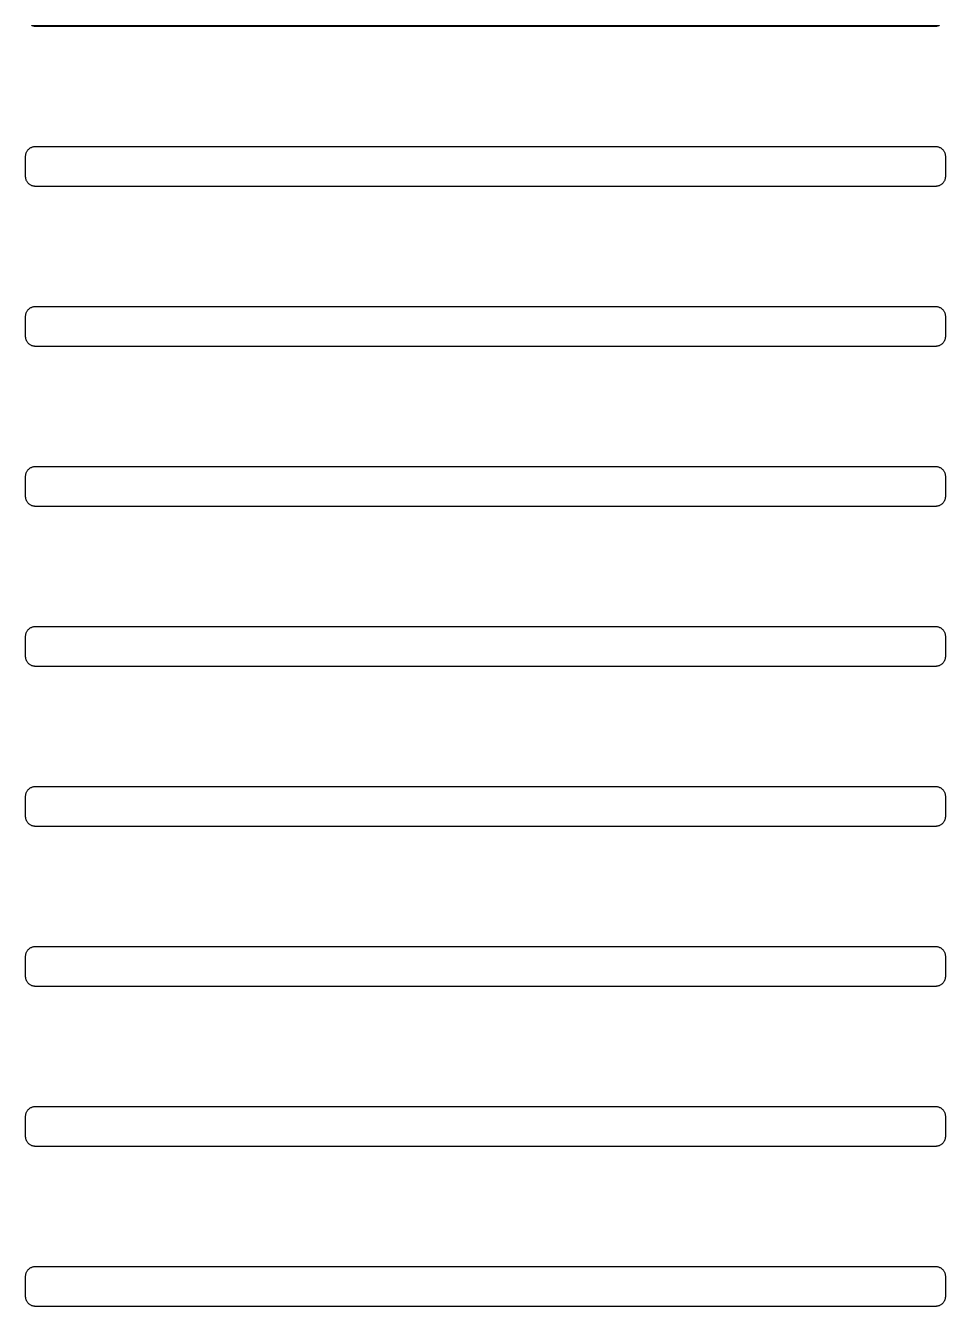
# Model space of a CAD drawing. Header units: metres. Extents: x -163 to 163, y -163 to 163.
# Drawn here: x -79.8 to -52.2, y -44.4 to -5.97 of the extents above; entities that cross this region are included whole.
import ezdxf

# ---------------------------------------------------------------- set-up
doc = ezdxf.new("R2010")
doc.units = ezdxf.units.M

msp = doc.modelspace()

# ---------------------------------------------------------------- linework, layer by layer
for p, q in [((-79.6094, -5.97787), (-79.6161, -5.97498)), ((-79.6161, -5.97498), (-52.3818, -5.97498)), ((-79.5917, -5.98427), (-79.6094, -5.97787)), ((-79.5736, -5.98952), (-79.5917, -5.98427)), ((-79.5552, -5.99364), (-79.5736, -5.98952)), ((-79.5365, -5.99658), (-79.5552, -5.99364)), ((-79.5178, -5.99835), (-79.5365, -5.99658)), ((-79.4989, -5.99895), (-79.5178, -5.99835)), ((-52.4989, -5.99895), (-79.4989, -5.99895)), ((-52.4801, -5.99835), (-52.4989, -5.99895)), ((-52.4613, -5.99658), (-52.4801, -5.99835)), ((-52.4427, -5.99364), (-52.4613, -5.99658)), ((-52.4243, -5.98952), (-52.4427, -5.99364)), ((-52.4062, -5.98427), (-52.4243, -5.98952)), ((-52.3885, -5.97787), (-52.4062, -5.98427)), ((-52.3818, -5.97498), (-52.3885, -5.97787)), ((-79.5736, -9.60837), (-79.5552, -9.60426)), ((-79.5552, -9.60426), (-79.5365, -9.60132)), ((-79.5365, -9.60132), (-79.5178, -9.59953)), ((-79.5178, -9.59953), (-79.4989, -9.59895)), ((-79.4989, -9.59895), (-52.4989, -9.59895)), ((-52.4989, -9.59895), (-52.4801, -9.59953)), ((-52.4801, -9.59953), (-52.4613, -9.60132)), ((-52.4613, -9.60132), (-52.4427, -9.60426)), ((-52.4427, -9.60426), (-52.4243, -9.60837)), ((-79.799, -9.89894), (-79.7984, -9.88011)), ((-79.799, -10.4989), (-79.799, -9.89894)), ((-79.7984, -9.88011), (-79.7966, -9.86134)), ((-79.7966, -9.86134), (-79.7936, -9.84273)), ((-79.7936, -9.84273), (-79.7895, -9.82434)), ((-79.7895, -9.82434), (-79.7843, -9.80624)), ((-79.7843, -9.80624), (-79.7779, -9.78851)), ((-79.7779, -9.78851), (-79.7704, -9.77121)), ((-79.7704, -9.77121), (-79.7618, -9.75443)), ((-79.7618, -9.75443), (-79.7522, -9.7382)), ((-79.7522, -9.7382), (-79.7417, -9.72261)), ((-79.7417, -9.72261), (-79.7301, -9.70772)), ((-79.7301, -9.70772), (-79.7176, -9.69359)), ((-79.7176, -9.69359), (-79.7043, -9.68025)), ((-79.7043, -9.68025), (-79.6902, -9.66779)), ((-79.6902, -9.66779), (-79.6753, -9.65623)), ((-79.6753, -9.65623), (-79.6597, -9.64565)), ((-79.6597, -9.64565), (-79.6435, -9.63605)), ((-79.6435, -9.63605), (-79.6267, -9.6275)), ((-79.6267, -9.6275), (-79.6094, -9.62001)), ((-79.6094, -9.62001), (-79.5917, -9.61363)), ((-79.5917, -9.61363), (-79.5736, -9.60837)), ((-52.4243, -9.60837), (-52.4062, -9.61363)), ((-52.4062, -9.61363), (-52.3885, -9.62001)), ((-52.3885, -9.62001), (-52.3712, -9.6275)), ((-52.3712, -9.6275), (-52.3544, -9.63605)), ((-52.3544, -9.63605), (-52.3382, -9.64565)), ((-52.3382, -9.64565), (-52.3226, -9.65623)), ((-52.3226, -9.65623), (-52.3077, -9.66779)), ((-52.3077, -9.66779), (-52.2936, -9.68025)), ((-52.2936, -9.68025), (-52.2803, -9.69359)), ((-52.2803, -9.69359), (-52.2678, -9.70772)), ((-52.2678, -9.70772), (-52.2562, -9.72261)), ((-52.2562, -9.72261), (-52.2457, -9.7382)), ((-52.2457, -9.7382), (-52.2361, -9.75443)), ((-52.2361, -9.75443), (-52.2275, -9.77121)), ((-52.2275, -9.77121), (-52.22, -9.78851)), ((-52.22, -9.78851), (-52.2136, -9.80624)), ((-52.2136, -9.80624), (-52.2084, -9.82434)), ((-52.2084, -9.82434), (-52.2043, -9.84273)), ((-52.2043, -9.84273), (-52.2013, -9.86134)), ((-52.2013, -9.86134), (-52.1995, -9.88011)), ((-52.1995, -9.88011), (-52.1989, -9.89894)), ((-52.1989, -9.89894), (-52.1989, -10.4989)), ((-79.7984, -10.5178), (-79.799, -10.4989)), ((-79.7966, -10.5365), (-79.7984, -10.5178)), ((-79.7936, -10.5552), (-79.7966, -10.5365)), ((-79.7895, -10.5735), (-79.7936, -10.5552)), ((-79.7843, -10.5916), (-79.7895, -10.5735)), ((-79.7779, -10.6094), (-79.7843, -10.5916)), ((-79.7704, -10.6267), (-79.7779, -10.6094)), ((-79.7618, -10.6435), (-79.7704, -10.6267)), ((-79.7522, -10.6597), (-79.7618, -10.6435)), ((-79.7417, -10.6753), (-79.7522, -10.6597)), ((-79.7301, -10.6902), (-79.7417, -10.6753)), ((-79.7176, -10.7043), (-79.7301, -10.6902)), ((-79.7043, -10.7176), (-79.7176, -10.7043)), ((-79.6902, -10.7301), (-79.7043, -10.7176)), ((-79.6753, -10.7417), (-79.6902, -10.7301)), ((-79.6597, -10.7522), (-79.6753, -10.7417)), ((-79.6435, -10.7618), (-79.6597, -10.7522)), ((-52.3382, -10.7522), (-52.3544, -10.7618)), ((-52.3226, -10.7417), (-52.3382, -10.7522)), ((-52.3077, -10.7301), (-52.3226, -10.7417)), ((-52.2936, -10.7176), (-52.3077, -10.7301)), ((-52.2803, -10.7043), (-52.2936, -10.7176)), ((-52.2678, -10.6902), (-52.2803, -10.7043)), ((-52.2562, -10.6753), (-52.2678, -10.6902)), ((-52.2457, -10.6597), (-52.2562, -10.6753)), ((-52.2361, -10.6435), (-52.2457, -10.6597)), ((-52.2275, -10.6267), (-52.2361, -10.6435)), ((-52.22, -10.6094), (-52.2275, -10.6267)), ((-52.2136, -10.5916), (-52.22, -10.6094)), ((-52.2084, -10.5735), (-52.2136, -10.5916)), ((-52.2043, -10.5552), (-52.2084, -10.5735)), ((-52.2013, -10.5365), (-52.2043, -10.5552)), ((-52.1995, -10.5178), (-52.2013, -10.5365)), ((-52.1989, -10.4989), (-52.1995, -10.5178)), ((-79.6267, -10.7704), (-79.6435, -10.7618)), ((-79.6094, -10.7779), (-79.6267, -10.7704)), ((-79.5917, -10.7843), (-79.6094, -10.7779)), ((-79.5736, -10.7895), (-79.5917, -10.7843)), ((-79.5552, -10.7936), (-79.5736, -10.7895)), ((-79.5365, -10.7966), (-79.5552, -10.7936)), ((-79.5178, -10.7984), (-79.5365, -10.7966)), ((-79.4989, -10.799), (-79.5178, -10.7984)), ((-52.4989, -10.799), (-79.4989, -10.799)), ((-52.4801, -10.7984), (-52.4989, -10.799)), ((-52.4613, -10.7966), (-52.4801, -10.7984)), ((-52.4427, -10.7936), (-52.4613, -10.7966)), ((-52.4243, -10.7895), (-52.4427, -10.7936)), ((-52.4062, -10.7843), (-52.4243, -10.7895)), ((-52.3885, -10.7779), (-52.4062, -10.7843)), ((-52.3712, -10.7704), (-52.3885, -10.7779)), ((-52.3544, -10.7618), (-52.3712, -10.7704)), ((-79.7843, -14.6062), (-79.7779, -14.5885)), ((-79.7779, -14.5885), (-79.7704, -14.5712)), ((-79.7704, -14.5712), (-79.7618, -14.5544)), ((-79.7618, -14.5544), (-79.7522, -14.5382)), ((-79.7522, -14.5382), (-79.7417, -14.5226)), ((-79.7417, -14.5226), (-79.7301, -14.5077)), ((-79.7301, -14.5077), (-79.7176, -14.4936)), ((-79.7176, -14.4936), (-79.7043, -14.4803)), ((-79.7043, -14.4803), (-79.6902, -14.4678)), ((-79.6902, -14.4678), (-79.6753, -14.4562)), ((-79.6753, -14.4562), (-79.6597, -14.4456)), ((-79.6597, -14.4456), (-79.6435, -14.4361)), ((-79.6435, -14.4361), (-79.6267, -14.4275)), ((-79.6267, -14.4275), (-79.6094, -14.42)), ((-79.6094, -14.42), (-79.5917, -14.4136)), ((-79.5917, -14.4136), (-79.5736, -14.4084)), ((-79.5736, -14.4084), (-79.5552, -14.4043)), ((-79.5552, -14.4043), (-79.5365, -14.4013)), ((-79.5365, -14.4013), (-79.5178, -14.3995)), ((-79.5178, -14.3995), (-79.4989, -14.3989)), ((-79.4989, -14.3989), (-52.4989, -14.3989)), ((-52.4989, -14.3989), (-52.4801, -14.3995)), ((-52.4801, -14.3995), (-52.4613, -14.4013)), ((-52.4613, -14.4013), (-52.4427, -14.4043)), ((-52.4427, -14.4043), (-52.4243, -14.4084)), ((-52.4243, -14.4084), (-52.4062, -14.4136)), ((-52.4062, -14.4136), (-52.3885, -14.42)), ((-52.3885, -14.42), (-52.3712, -14.4275)), ((-52.3712, -14.4275), (-52.3544, -14.4361)), ((-52.3544, -14.4361), (-52.3382, -14.4456)), ((-52.3382, -14.4456), (-52.3226, -14.4562)), ((-52.3226, -14.4562), (-52.3077, -14.4678)), ((-52.3077, -14.4678), (-52.2936, -14.4803)), ((-52.2936, -14.4803), (-52.2803, -14.4936)), ((-52.2803, -14.4936), (-52.2678, -14.5077)), ((-52.2678, -14.5077), (-52.2562, -14.5226)), ((-52.2562, -14.5226), (-52.2457, -14.5382)), ((-52.2457, -14.5382), (-52.2361, -14.5544)), ((-52.2361, -14.5544), (-52.2275, -14.5712)), ((-52.2275, -14.5712), (-52.22, -14.5885)), ((-52.22, -14.5885), (-52.2136, -14.6062)), ((-79.799, -14.6989), (-79.7984, -14.6801)), ((-79.799, -15.299), (-79.799, -14.6989)), ((-79.7984, -14.6801), (-79.7966, -14.6613)), ((-79.7966, -14.6613), (-79.7936, -14.6427)), ((-79.7936, -14.6427), (-79.7895, -14.6243)), ((-79.7895, -14.6243), (-79.7843, -14.6062)), ((-52.2136, -14.6062), (-52.2084, -14.6243)), ((-52.2084, -14.6243), (-52.2043, -14.6427)), ((-52.2043, -14.6427), (-52.2013, -14.6613)), ((-52.2013, -14.6613), (-52.1995, -14.6801)), ((-52.1995, -14.6801), (-52.1989, -14.6989)), ((-52.1989, -14.6989), (-52.1989, -15.299)), ((-79.7984, -15.3178), (-79.799, -15.299)), ((-79.7966, -15.3365), (-79.7984, -15.3178)), ((-79.7936, -15.3552), (-79.7966, -15.3365)), ((-79.7895, -15.3736), (-79.7936, -15.3552)), ((-52.2043, -15.3552), (-52.2084, -15.3736)), ((-52.2013, -15.3365), (-52.2043, -15.3552)), ((-52.1995, -15.3178), (-52.2013, -15.3365)), ((-52.1989, -15.299), (-52.1995, -15.3178)), ((-79.7843, -15.3916), (-79.7895, -15.3736)), ((-79.7779, -15.4094), (-79.7843, -15.3916)), ((-79.7704, -15.4267), (-79.7779, -15.4094)), ((-79.7618, -15.4435), (-79.7704, -15.4267)), ((-79.7522, -15.4597), (-79.7618, -15.4435)), ((-79.7417, -15.4753), (-79.7522, -15.4597)), ((-79.7301, -15.4902), (-79.7417, -15.4753)), ((-79.7176, -15.5043), (-79.7301, -15.4902)), ((-79.7043, -15.5176), (-79.7176, -15.5043)), ((-79.6902, -15.5301), (-79.7043, -15.5176)), ((-79.6753, -15.5417), (-79.6902, -15.5301)), ((-79.6597, -15.5522), (-79.6753, -15.5417)), ((-79.6435, -15.5618), (-79.6597, -15.5522)), ((-79.6267, -15.5704), (-79.6435, -15.5618)), ((-79.6094, -15.5779), (-79.6267, -15.5704)), ((-79.5917, -15.5843), (-79.6094, -15.5779)), ((-79.5736, -15.5895), (-79.5917, -15.5843)), ((-79.5552, -15.5936), (-79.5736, -15.5895)), ((-79.5365, -15.5966), (-79.5552, -15.5936)), ((-79.5178, -15.5984), (-79.5365, -15.5966)), ((-79.4989, -15.5989), (-79.5178, -15.5984)), ((-52.4989, -15.5989), (-79.4989, -15.5989)), ((-52.4801, -15.5984), (-52.4989, -15.5989)), ((-52.4613, -15.5966), (-52.4801, -15.5984)), ((-52.4427, -15.5936), (-52.4613, -15.5966)), ((-52.4243, -15.5895), (-52.4427, -15.5936)), ((-52.4062, -15.5843), (-52.4243, -15.5895)), ((-52.3885, -15.5779), (-52.4062, -15.5843)), ((-52.3712, -15.5704), (-52.3885, -15.5779)), ((-52.3544, -15.5618), (-52.3712, -15.5704)), ((-52.3382, -15.5522), (-52.3544, -15.5618)), ((-52.3226, -15.5417), (-52.3382, -15.5522)), ((-52.3077, -15.5301), (-52.3226, -15.5417)), ((-52.2936, -15.5176), (-52.3077, -15.5301)), ((-52.2803, -15.5043), (-52.2936, -15.5176)), ((-52.2678, -15.4902), (-52.2803, -15.5043)), ((-52.2562, -15.4753), (-52.2678, -15.4902)), ((-52.2457, -15.4597), (-52.2562, -15.4753)), ((-52.2361, -15.4435), (-52.2457, -15.4597)), ((-52.2275, -15.4267), (-52.2361, -15.4435)), ((-52.22, -15.4094), (-52.2275, -15.4267)), ((-52.2136, -15.3916), (-52.22, -15.4094)), ((-52.2084, -15.3736), (-52.2136, -15.3916)), ((-79.5917, -19.2136), (-79.5736, -19.2084)), ((-79.5736, -19.2084), (-79.5552, -19.2043)), ((-79.5552, -19.2043), (-79.5365, -19.2013)), ((-79.5365, -19.2013), (-79.5178, -19.1995)), ((-79.5178, -19.1995), (-79.4989, -19.1989)), ((-79.4989, -19.1989), (-52.4989, -19.1989)), ((-52.4989, -19.1989), (-52.4801, -19.1995)), ((-52.4801, -19.1995), (-52.4613, -19.2013)), ((-52.4613, -19.2013), (-52.4427, -19.2043)), ((-52.4427, -19.2043), (-52.4243, -19.2084)), ((-52.4243, -19.2084), (-52.4062, -19.2136)), ((-79.799, -19.4989), (-79.7984, -19.4801)), ((-79.799, -20.099), (-79.799, -19.4989)), ((-79.7984, -19.4801), (-79.7966, -19.4613)), ((-79.7966, -19.4613), (-79.7936, -19.4427)), ((-79.7936, -19.4427), (-79.7895, -19.4243)), ((-79.7895, -19.4243), (-79.7843, -19.4062)), ((-79.7843, -19.4062), (-79.7779, -19.3885)), ((-79.7779, -19.3885), (-79.7704, -19.3712)), ((-79.7704, -19.3712), (-79.7618, -19.3544)), ((-79.7618, -19.3544), (-79.7522, -19.3382)), ((-79.7522, -19.3382), (-79.7417, -19.3226)), ((-79.7417, -19.3226), (-79.7301, -19.3077)), ((-79.7301, -19.3077), (-79.7176, -19.2936)), ((-79.7176, -19.2936), (-79.7043, -19.2803)), ((-79.7043, -19.2803), (-79.6902, -19.2678)), ((-79.6902, -19.2678), (-79.6753, -19.2562)), ((-79.6753, -19.2562), (-79.6597, -19.2457)), ((-79.6597, -19.2457), (-79.6435, -19.2361)), ((-79.6435, -19.2361), (-79.6267, -19.2275)), ((-79.6267, -19.2275), (-79.6094, -19.22)), ((-79.6094, -19.22), (-79.5917, -19.2136)), ((-52.4062, -19.2136), (-52.3885, -19.22)), ((-52.3885, -19.22), (-52.3712, -19.2275)), ((-52.3712, -19.2275), (-52.3544, -19.2361)), ((-52.3544, -19.2361), (-52.3382, -19.2457)), ((-52.3382, -19.2457), (-52.3226, -19.2562)), ((-52.3226, -19.2562), (-52.3077, -19.2678)), ((-52.3077, -19.2678), (-52.2936, -19.2803)), ((-52.2936, -19.2803), (-52.2803, -19.2936)), ((-52.2803, -19.2936), (-52.2678, -19.3077)), ((-52.2678, -19.3077), (-52.2562, -19.3226)), ((-52.2562, -19.3226), (-52.2457, -19.3382)), ((-52.2457, -19.3382), (-52.2361, -19.3544)), ((-52.2361, -19.3544), (-52.2275, -19.3712)), ((-52.2275, -19.3712), (-52.22, -19.3885)), ((-52.22, -19.3885), (-52.2136, -19.4062)), ((-52.2136, -19.4062), (-52.2084, -19.4243)), ((-52.2084, -19.4243), (-52.2043, -19.4427)), ((-52.2043, -19.4427), (-52.2013, -19.4613)), ((-52.2013, -19.4613), (-52.1995, -19.4801)), ((-52.1995, -19.4801), (-52.1989, -19.4989)), ((-52.1989, -19.4989), (-52.1989, -20.099)), ((-79.7984, -20.1178), (-79.799, -20.099)), ((-79.7966, -20.1366), (-79.7984, -20.1178)), ((-79.7936, -20.1552), (-79.7966, -20.1366)), ((-79.7895, -20.1736), (-79.7936, -20.1552)), ((-79.7843, -20.1917), (-79.7895, -20.1736)), ((-79.7779, -20.2094), (-79.7843, -20.1917)), ((-79.7704, -20.2267), (-79.7779, -20.2094)), ((-79.7618, -20.2435), (-79.7704, -20.2267)), ((-79.7522, -20.2597), (-79.7618, -20.2435)), ((-79.7417, -20.2753), (-79.7522, -20.2597)), ((-79.7301, -20.2902), (-79.7417, -20.2753)), ((-79.7176, -20.3043), (-79.7301, -20.2902)), ((-79.7043, -20.3176), (-79.7176, -20.3043)), ((-79.6902, -20.3301), (-79.7043, -20.3176)), ((-79.6753, -20.3416), (-79.6902, -20.3301)), ((-79.6597, -20.3522), (-79.6753, -20.3416)), ((-79.6435, -20.3618), (-79.6597, -20.3522)), ((-79.6267, -20.3704), (-79.6435, -20.3618)), ((-52.3544, -20.3618), (-52.3712, -20.3704)), ((-52.3382, -20.3522), (-52.3544, -20.3618)), ((-52.3226, -20.3416), (-52.3382, -20.3522)), ((-52.3077, -20.3301), (-52.3226, -20.3416)), ((-52.2936, -20.3176), (-52.3077, -20.3301)), ((-52.2803, -20.3043), (-52.2936, -20.3176)), ((-52.2678, -20.2902), (-52.2803, -20.3043)), ((-52.2562, -20.2753), (-52.2678, -20.2902)), ((-52.2457, -20.2597), (-52.2562, -20.2753)), ((-52.2361, -20.2435), (-52.2457, -20.2597)), ((-52.2275, -20.2267), (-52.2361, -20.2435)), ((-52.22, -20.2094), (-52.2275, -20.2267)), ((-52.2136, -20.1917), (-52.22, -20.2094)), ((-52.2084, -20.1736), (-52.2136, -20.1917)), ((-52.2043, -20.1552), (-52.2084, -20.1736)), ((-52.2013, -20.1366), (-52.2043, -20.1552)), ((-52.1995, -20.1178), (-52.2013, -20.1366)), ((-52.1989, -20.099), (-52.1995, -20.1178)), ((-79.6094, -20.3779), (-79.6267, -20.3704)), ((-79.5917, -20.3843), (-79.6094, -20.3779)), ((-79.5736, -20.3895), (-79.5917, -20.3843)), ((-79.5552, -20.3936), (-79.5736, -20.3895)), ((-79.5365, -20.3966), (-79.5552, -20.3936)), ((-79.5178, -20.3984), (-79.5365, -20.3966)), ((-79.4989, -20.3989), (-79.5178, -20.3984)), ((-52.4989, -20.3989), (-79.4989, -20.3989)), ((-52.4801, -20.3984), (-52.4989, -20.3989)), ((-52.4613, -20.3966), (-52.4801, -20.3984)), ((-52.4427, -20.3936), (-52.4613, -20.3966)), ((-52.4243, -20.3895), (-52.4427, -20.3936)), ((-52.4062, -20.3843), (-52.4243, -20.3895)), ((-52.3885, -20.3779), (-52.4062, -20.3843)), ((-52.3712, -20.3704), (-52.3885, -20.3779)), ((-79.7895, -24.2243), (-79.7843, -24.2062)), ((-79.7843, -24.2062), (-79.7779, -24.1885)), ((-79.7779, -24.1885), (-79.7704, -24.1712)), ((-79.7704, -24.1712), (-79.7618, -24.1544)), ((-79.7618, -24.1544), (-79.7522, -24.1382)), ((-79.7522, -24.1382), (-79.7417, -24.1226)), ((-79.7417, -24.1226), (-79.7301, -24.1077)), ((-79.7301, -24.1077), (-79.7176, -24.0936)), ((-79.7176, -24.0936), (-79.7043, -24.0803)), ((-79.7043, -24.0803), (-79.6902, -24.0678)), ((-79.6902, -24.0678), (-79.6753, -24.0562)), ((-79.6753, -24.0562), (-79.6597, -24.0457)), ((-79.6597, -24.0457), (-79.6435, -24.0361)), ((-79.6435, -24.0361), (-79.6267, -24.0275)), ((-79.6267, -24.0275), (-79.6094, -24.02)), ((-79.6094, -24.02), (-79.5917, -24.0136)), ((-79.5917, -24.0136), (-79.5736, -24.0084)), ((-79.5736, -24.0084), (-79.5552, -24.0043)), ((-79.5552, -24.0043), (-79.5365, -24.0013)), ((-79.5365, -24.0013), (-79.5178, -23.9995)), ((-79.5178, -23.9995), (-79.4989, -23.9989)), ((-79.4989, -23.9989), (-52.4989, -23.9989)), ((-52.4989, -23.9989), (-52.4801, -23.9995)), ((-52.4801, -23.9995), (-52.4613, -24.0013)), ((-52.4613, -24.0013), (-52.4427, -24.0043)), ((-52.4427, -24.0043), (-52.4243, -24.0084)), ((-52.4243, -24.0084), (-52.4062, -24.0136)), ((-52.4062, -24.0136), (-52.3885, -24.02)), ((-52.3885, -24.02), (-52.3712, -24.0275)), ((-52.3712, -24.0275), (-52.3544, -24.0361)), ((-52.3544, -24.0361), (-52.3382, -24.0457)), ((-52.3382, -24.0457), (-52.3226, -24.0562)), ((-52.3226, -24.0562), (-52.3077, -24.0678)), ((-52.3077, -24.0678), (-52.2936, -24.0803)), ((-52.2936, -24.0803), (-52.2803, -24.0936)), ((-52.2803, -24.0936), (-52.2678, -24.1077)), ((-52.2678, -24.1077), (-52.2562, -24.1226)), ((-52.2562, -24.1226), (-52.2457, -24.1382)), ((-52.2457, -24.1382), (-52.2361, -24.1544)), ((-52.2361, -24.1544), (-52.2275, -24.1712)), ((-52.2275, -24.1712), (-52.22, -24.1885)), ((-52.22, -24.1885), (-52.2136, -24.2062)), ((-52.2136, -24.2062), (-52.2084, -24.2243)), ((-79.799, -24.299), (-79.7984, -24.2801)), ((-79.799, -24.8989), (-79.799, -24.299)), ((-79.7984, -24.2801), (-79.7966, -24.2614)), ((-79.7966, -24.2614), (-79.7936, -24.2427)), ((-79.7936, -24.2427), (-79.7895, -24.2243)), ((-52.2084, -24.2243), (-52.2043, -24.2427)), ((-52.2043, -24.2427), (-52.2013, -24.2614)), ((-52.2013, -24.2614), (-52.1995, -24.2801)), ((-52.1995, -24.2801), (-52.1989, -24.299)), ((-52.1989, -24.299), (-52.1989, -24.8989)), ((-79.7984, -24.9178), (-79.799, -24.8989)), ((-79.7966, -24.9366), (-79.7984, -24.9178)), ((-79.7936, -24.9552), (-79.7966, -24.9366)), ((-79.7895, -24.9736), (-79.7936, -24.9552)), ((-79.7843, -24.9917), (-79.7895, -24.9736)), ((-52.2084, -24.9736), (-52.2136, -24.9917)), ((-52.2043, -24.9552), (-52.2084, -24.9736)), ((-52.2013, -24.9366), (-52.2043, -24.9552)), ((-52.1995, -24.9178), (-52.2013, -24.9366)), ((-52.1989, -24.8989), (-52.1995, -24.9178)), ((-79.7779, -25.0094), (-79.7843, -24.9917)), ((-79.7704, -25.0267), (-79.7779, -25.0094)), ((-79.7618, -25.0435), (-79.7704, -25.0267)), ((-79.7522, -25.0597), (-79.7618, -25.0435)), ((-79.7417, -25.0753), (-79.7522, -25.0597)), ((-79.7301, -25.0902), (-79.7417, -25.0753)), ((-79.7176, -25.1043), (-79.7301, -25.0902)), ((-79.7043, -25.1176), (-79.7176, -25.1043)), ((-79.6902, -25.1301), (-79.7043, -25.1176)), ((-79.6753, -25.1416), (-79.6902, -25.1301)), ((-79.6597, -25.1523), (-79.6753, -25.1416)), ((-79.6435, -25.1618), (-79.6597, -25.1523)), ((-79.6267, -25.1704), (-79.6435, -25.1618)), ((-79.6094, -25.1779), (-79.6267, -25.1704)), ((-79.5917, -25.1843), (-79.6094, -25.1779)), ((-79.5736, -25.1895), (-79.5917, -25.1843)), ((-79.5552, -25.1936), (-79.5736, -25.1895)), ((-79.5365, -25.1966), (-79.5552, -25.1936)), ((-79.5178, -25.1983), (-79.5365, -25.1966)), ((-79.4989, -25.1989), (-79.5178, -25.1983)), ((-52.4989, -25.1989), (-79.4989, -25.1989)), ((-52.4801, -25.1983), (-52.4989, -25.1989)), ((-52.4613, -25.1966), (-52.4801, -25.1983)), ((-52.4427, -25.1936), (-52.4613, -25.1966)), ((-52.4243, -25.1895), (-52.4427, -25.1936)), ((-52.4062, -25.1843), (-52.4243, -25.1895)), ((-52.3885, -25.1779), (-52.4062, -25.1843)), ((-52.3712, -25.1704), (-52.3885, -25.1779)), ((-52.3544, -25.1618), (-52.3712, -25.1704)), ((-52.3382, -25.1523), (-52.3544, -25.1618)), ((-52.3226, -25.1416), (-52.3382, -25.1523)), ((-52.3077, -25.1301), (-52.3226, -25.1416)), ((-52.2936, -25.1176), (-52.3077, -25.1301)), ((-52.2803, -25.1043), (-52.2936, -25.1176)), ((-52.2678, -25.0902), (-52.2803, -25.1043)), ((-52.2562, -25.0753), (-52.2678, -25.0902)), ((-52.2457, -25.0597), (-52.2562, -25.0753)), ((-52.2361, -25.0435), (-52.2457, -25.0597)), ((-52.2275, -25.0267), (-52.2361, -25.0435)), ((-52.22, -25.0094), (-52.2275, -25.0267)), ((-52.2136, -24.9917), (-52.22, -25.0094)), ((-79.6094, -28.82), (-79.5917, -28.8136)), ((-79.5917, -28.8136), (-79.5736, -28.8084)), ((-79.5736, -28.8084), (-79.5552, -28.8043)), ((-79.5552, -28.8043), (-79.5365, -28.8013)), ((-79.5365, -28.8013), (-79.5178, -28.7995)), ((-79.5178, -28.7995), (-79.4989, -28.799)), ((-79.4989, -28.799), (-52.4989, -28.799)), ((-52.4989, -28.799), (-52.4801, -28.7995)), ((-52.4801, -28.7995), (-52.4613, -28.8013)), ((-52.4613, -28.8013), (-52.4427, -28.8043)), ((-52.4427, -28.8043), (-52.4243, -28.8084)), ((-52.4243, -28.8084), (-52.4062, -28.8136)), ((-52.4062, -28.8136), (-52.3885, -28.82)), ((-79.799, -29.099), (-79.7984, -29.0801)), ((-79.799, -29.6989), (-79.799, -29.099)), ((-79.7984, -29.0801), (-79.7966, -29.0613)), ((-79.7966, -29.0613), (-79.7936, -29.0427)), ((-79.7936, -29.0427), (-79.7895, -29.0243)), ((-79.7895, -29.0243), (-79.7843, -29.0062)), ((-79.7843, -29.0062), (-79.7779, -28.9885)), ((-79.7779, -28.9885), (-79.7704, -28.9712)), ((-79.7704, -28.9712), (-79.7618, -28.9544)), ((-79.7618, -28.9544), (-79.7522, -28.9382)), ((-79.7522, -28.9382), (-79.7417, -28.9226)), ((-79.7417, -28.9226), (-79.7301, -28.9077)), ((-79.7301, -28.9077), (-79.7176, -28.8936)), ((-79.7176, -28.8936), (-79.7043, -28.8803)), ((-79.7043, -28.8803), (-79.6902, -28.8678)), ((-79.6902, -28.8678), (-79.6753, -28.8562)), ((-79.6753, -28.8562), (-79.6597, -28.8456)), ((-79.6597, -28.8456), (-79.6435, -28.8361)), ((-79.6435, -28.8361), (-79.6267, -28.8275)), ((-79.6267, -28.8275), (-79.6094, -28.82)), ((-52.3885, -28.82), (-52.3712, -28.8275)), ((-52.3712, -28.8275), (-52.3544, -28.8361)), ((-52.3544, -28.8361), (-52.3382, -28.8456)), ((-52.3382, -28.8456), (-52.3226, -28.8562)), ((-52.3226, -28.8562), (-52.3077, -28.8678)), ((-52.3077, -28.8678), (-52.2936, -28.8803)), ((-52.2936, -28.8803), (-52.2803, -28.8936)), ((-52.2803, -28.8936), (-52.2678, -28.9077)), ((-52.2678, -28.9077), (-52.2562, -28.9226)), ((-52.2562, -28.9226), (-52.2457, -28.9382)), ((-52.2457, -28.9382), (-52.2361, -28.9544)), ((-52.2361, -28.9544), (-52.2275, -28.9712)), ((-52.2275, -28.9712), (-52.22, -28.9885)), ((-52.22, -28.9885), (-52.2136, -29.0062)), ((-52.2136, -29.0062), (-52.2084, -29.0243)), ((-52.2084, -29.0243), (-52.2043, -29.0427)), ((-52.2043, -29.0427), (-52.2013, -29.0613)), ((-52.2013, -29.0613), (-52.1995, -29.0801)), ((-52.1995, -29.0801), (-52.1989, -29.099)), ((-52.1989, -29.099), (-52.1989, -29.6989)), ((-79.7984, -29.7178), (-79.799, -29.6989)), ((-79.7966, -29.7365), (-79.7984, -29.7178)), ((-79.7936, -29.7552), (-79.7966, -29.7365)), ((-79.7895, -29.7736), (-79.7936, -29.7552)), ((-79.7843, -29.7917), (-79.7895, -29.7736)), ((-79.7779, -29.8094), (-79.7843, -29.7917)), ((-79.7704, -29.8267), (-79.7779, -29.8094)), ((-79.7618, -29.8435), (-79.7704, -29.8267)), ((-79.7522, -29.8597), (-79.7618, -29.8435)), ((-79.7417, -29.8753), (-79.7522, -29.8597)), ((-79.7301, -29.8902), (-79.7417, -29.8753)), ((-79.7176, -29.9043), (-79.7301, -29.8902)), ((-79.7043, -29.9176), (-79.7176, -29.9043)), ((-79.6902, -29.9301), (-79.7043, -29.9176)), ((-79.6753, -29.9417), (-79.6902, -29.9301)), ((-79.6597, -29.9522), (-79.6753, -29.9417)), ((-79.6435, -29.9618), (-79.6597, -29.9522)), ((-79.6267, -29.9704), (-79.6435, -29.9618)), ((-79.6094, -29.9779), (-79.6267, -29.9704)), ((-52.3712, -29.9704), (-52.3885, -29.9779)), ((-52.3544, -29.9618), (-52.3712, -29.9704)), ((-52.3382, -29.9522), (-52.3544, -29.9618)), ((-52.3226, -29.9417), (-52.3382, -29.9522)), ((-52.3077, -29.9301), (-52.3226, -29.9417)), ((-52.2936, -29.9176), (-52.3077, -29.9301)), ((-52.2803, -29.9043), (-52.2936, -29.9176)), ((-52.2678, -29.8902), (-52.2803, -29.9043)), ((-52.2562, -29.8753), (-52.2678, -29.8902)), ((-52.2457, -29.8597), (-52.2562, -29.8753)), ((-52.2361, -29.8435), (-52.2457, -29.8597)), ((-52.2275, -29.8267), (-52.2361, -29.8435)), ((-52.22, -29.8094), (-52.2275, -29.8267)), ((-52.2136, -29.7917), (-52.22, -29.8094)), ((-52.2084, -29.7736), (-52.2136, -29.7917)), ((-52.2043, -29.7552), (-52.2084, -29.7736)), ((-52.2013, -29.7365), (-52.2043, -29.7552)), ((-52.1995, -29.7178), (-52.2013, -29.7365)), ((-52.1989, -29.6989), (-52.1995, -29.7178)), ((-79.5917, -29.9843), (-79.6094, -29.9779)), ((-79.5736, -29.9895), (-79.5917, -29.9843)), ((-79.5552, -29.9936), (-79.5736, -29.9895)), ((-79.5365, -29.9966), (-79.5552, -29.9936)), ((-79.5178, -29.9984), (-79.5365, -29.9966)), ((-79.4989, -29.9989), (-79.5178, -29.9984)), ((-52.4989, -29.9989), (-79.4989, -29.9989)), ((-52.4801, -29.9984), (-52.4989, -29.9989)), ((-52.4613, -29.9966), (-52.4801, -29.9984)), ((-52.4427, -29.9936), (-52.4613, -29.9966)), ((-52.4243, -29.9895), (-52.4427, -29.9936)), ((-52.4062, -29.9843), (-52.4243, -29.9895)), ((-52.3885, -29.9779), (-52.4062, -29.9843)), ((-79.7895, -33.8243), (-79.7843, -33.8062)), ((-79.7843, -33.8062), (-79.7779, -33.7885)), ((-79.7779, -33.7885), (-79.7704, -33.7712)), ((-79.7704, -33.7712), (-79.7618, -33.7544)), ((-79.7618, -33.7544), (-79.7522, -33.7382)), ((-79.7522, -33.7382), (-79.7417, -33.7226)), ((-79.7417, -33.7226), (-79.7301, -33.7077)), ((-79.7301, -33.7077), (-79.7176, -33.6936)), ((-79.7176, -33.6936), (-79.7043, -33.6803)), ((-79.7043, -33.6803), (-79.6902, -33.6678)), ((-79.6902, -33.6678), (-79.6753, -33.6562)), ((-79.6753, -33.6562), (-79.6597, -33.6456)), ((-79.6597, -33.6456), (-79.6435, -33.6361)), ((-79.6435, -33.6361), (-79.6267, -33.6275)), ((-79.6267, -33.6275), (-79.6094, -33.62)), ((-79.6094, -33.62), (-79.5917, -33.6136)), ((-79.5917, -33.6136), (-79.5736, -33.6084)), ((-79.5736, -33.6084), (-79.5552, -33.6043)), ((-79.5552, -33.6043), (-79.5365, -33.6013)), ((-79.5365, -33.6013), (-79.5178, -33.5995)), ((-79.5178, -33.5995), (-79.4989, -33.599)), ((-79.4989, -33.599), (-52.4989, -33.599)), ((-52.4989, -33.599), (-52.4801, -33.5995)), ((-52.4801, -33.5995), (-52.4613, -33.6013)), ((-52.4613, -33.6013), (-52.4427, -33.6043)), ((-52.4427, -33.6043), (-52.4243, -33.6084)), ((-52.4243, -33.6084), (-52.4062, -33.6136)), ((-52.4062, -33.6136), (-52.3885, -33.62)), ((-52.3885, -33.62), (-52.3712, -33.6275)), ((-52.3712, -33.6275), (-52.3544, -33.6361)), ((-52.3544, -33.6361), (-52.3382, -33.6456)), ((-52.3382, -33.6456), (-52.3226, -33.6562)), ((-52.3226, -33.6562), (-52.3077, -33.6678)), ((-52.3077, -33.6678), (-52.2936, -33.6803)), ((-52.2936, -33.6803), (-52.2803, -33.6936)), ((-52.2803, -33.6936), (-52.2678, -33.7077)), ((-52.2678, -33.7077), (-52.2562, -33.7226)), ((-52.2562, -33.7226), (-52.2457, -33.7382)), ((-52.2457, -33.7382), (-52.2361, -33.7544)), ((-52.2361, -33.7544), (-52.2275, -33.7712)), ((-52.2275, -33.7712), (-52.22, -33.7885)), ((-52.22, -33.7885), (-52.2136, -33.8062)), ((-52.2136, -33.8062), (-52.2084, -33.8243)), ((-79.799, -33.8989), (-79.7984, -33.8801)), ((-79.799, -34.4989), (-79.799, -33.8989)), ((-79.7984, -33.8801), (-79.7966, -33.8613)), ((-79.7966, -33.8613), (-79.7936, -33.8427)), ((-79.7936, -33.8427), (-79.7895, -33.8243)), ((-52.2084, -33.8243), (-52.2043, -33.8427)), ((-52.2043, -33.8427), (-52.2013, -33.8613)), ((-52.2013, -33.8613), (-52.1995, -33.8801)), ((-52.1995, -33.8801), (-52.1989, -33.8989)), ((-52.1989, -33.8989), (-52.1989, -34.4989)), ((-79.7984, -34.5178), (-79.799, -34.4989)), ((-79.7966, -34.5365), (-79.7984, -34.5178)), ((-79.7936, -34.5552), (-79.7966, -34.5365)), ((-79.7895, -34.5735), (-79.7936, -34.5552)), ((-79.7843, -34.5917), (-79.7895, -34.5735)), ((-52.2084, -34.5735), (-52.2136, -34.5917)), ((-52.2043, -34.5552), (-52.2084, -34.5735)), ((-52.2013, -34.5365), (-52.2043, -34.5552)), ((-52.1995, -34.5178), (-52.2013, -34.5365)), ((-52.1989, -34.4989), (-52.1995, -34.5178)), ((-79.7779, -34.6094), (-79.7843, -34.5917)), ((-79.7704, -34.6267), (-79.7779, -34.6094)), ((-79.7618, -34.6435), (-79.7704, -34.6267)), ((-79.7522, -34.6597), (-79.7618, -34.6435)), ((-79.7417, -34.6753), (-79.7522, -34.6597)), ((-79.7301, -34.6902), (-79.7417, -34.6753)), ((-79.7176, -34.7043), (-79.7301, -34.6902)), ((-79.7043, -34.7176), (-79.7176, -34.7043)), ((-79.6902, -34.7301), (-79.7043, -34.7176)), ((-79.6753, -34.7417), (-79.6902, -34.7301)), ((-79.6597, -34.7522), (-79.6753, -34.7417)), ((-79.6435, -34.7618), (-79.6597, -34.7522)), ((-79.6267, -34.7704), (-79.6435, -34.7618)), ((-79.6094, -34.7779), (-79.6267, -34.7704)), ((-79.5917, -34.7843), (-79.6094, -34.7779)), ((-79.5736, -34.7895), (-79.5917, -34.7843)), ((-79.5552, -34.7936), (-79.5736, -34.7895)), ((-79.5365, -34.7966), (-79.5552, -34.7936)), ((-79.5178, -34.7984), (-79.5365, -34.7966)), ((-79.4989, -34.799), (-79.5178, -34.7984)), ((-52.4989, -34.799), (-79.4989, -34.799)), ((-52.4801, -34.7984), (-52.4989, -34.799)), ((-52.4613, -34.7966), (-52.4801, -34.7984)), ((-52.4427, -34.7936), (-52.4613, -34.7966)), ((-52.4243, -34.7895), (-52.4427, -34.7936)), ((-52.4062, -34.7843), (-52.4243, -34.7895)), ((-52.3885, -34.7779), (-52.4062, -34.7843)), ((-52.3712, -34.7704), (-52.3885, -34.7779)), ((-52.3544, -34.7618), (-52.3712, -34.7704)), ((-52.3382, -34.7522), (-52.3544, -34.7618)), ((-52.3226, -34.7417), (-52.3382, -34.7522)), ((-52.3077, -34.7301), (-52.3226, -34.7417)), ((-52.2936, -34.7176), (-52.3077, -34.7301)), ((-52.2803, -34.7043), (-52.2936, -34.7176)), ((-52.2678, -34.6902), (-52.2803, -34.7043)), ((-52.2562, -34.6753), (-52.2678, -34.6902)), ((-52.2457, -34.6597), (-52.2562, -34.6753)), ((-52.2361, -34.6435), (-52.2457, -34.6597)), ((-52.2275, -34.6267), (-52.2361, -34.6435)), ((-52.22, -34.6094), (-52.2275, -34.6267)), ((-52.2136, -34.5917), (-52.22, -34.6094)), ((-79.6267, -38.4275), (-79.6094, -38.42)), ((-79.6094, -38.42), (-79.5917, -38.4136)), ((-79.5917, -38.4136), (-79.5736, -38.4084)), ((-79.5736, -38.4084), (-79.5552, -38.4043)), ((-79.5552, -38.4043), (-79.5365, -38.4013)), ((-79.5365, -38.4013), (-79.5178, -38.3995)), ((-79.5178, -38.3995), (-79.4989, -38.399)), ((-79.4989, -38.399), (-52.4989, -38.399)), ((-52.4989, -38.399), (-52.4801, -38.3995)), ((-52.4801, -38.3995), (-52.4613, -38.4013)), ((-52.4613, -38.4013), (-52.4427, -38.4043)), ((-52.4427, -38.4043), (-52.4243, -38.4084)), ((-52.4243, -38.4084), (-52.4062, -38.4136)), ((-52.4062, -38.4136), (-52.3885, -38.42)), ((-52.3885, -38.42), (-52.3712, -38.4275)), ((-79.799, -38.6989), (-79.7984, -38.6801)), ((-79.799, -39.299), (-79.799, -38.6989)), ((-79.7984, -38.6801), (-79.7966, -38.6613)), ((-79.7966, -38.6613), (-79.7936, -38.6427)), ((-79.7936, -38.6427), (-79.7895, -38.6243)), ((-79.7895, -38.6243), (-79.7843, -38.6062)), ((-79.7843, -38.6062), (-79.7779, -38.5885)), ((-79.7779, -38.5885), (-79.7704, -38.5712)), ((-79.7704, -38.5712), (-79.7618, -38.5544)), ((-79.7618, -38.5544), (-79.7522, -38.5382)), ((-79.7522, -38.5382), (-79.7417, -38.5226)), ((-79.7417, -38.5226), (-79.7301, -38.5077)), ((-79.7301, -38.5077), (-79.7176, -38.4936)), ((-79.7176, -38.4936), (-79.7043, -38.4803)), ((-79.7043, -38.4803), (-79.6902, -38.4678)), ((-79.6902, -38.4678), (-79.6753, -38.4562)), ((-79.6753, -38.4562), (-79.6597, -38.4456)), ((-79.6597, -38.4456), (-79.6435, -38.4361)), ((-79.6435, -38.4361), (-79.6267, -38.4275)), ((-52.3712, -38.4275), (-52.3544, -38.4361)), ((-52.3544, -38.4361), (-52.3382, -38.4456)), ((-52.3382, -38.4456), (-52.3226, -38.4562)), ((-52.3226, -38.4562), (-52.3077, -38.4678)), ((-52.3077, -38.4678), (-52.2936, -38.4803)), ((-52.2936, -38.4803), (-52.2803, -38.4936)), ((-52.2803, -38.4936), (-52.2678, -38.5077)), ((-52.2678, -38.5077), (-52.2562, -38.5226)), ((-52.2562, -38.5226), (-52.2457, -38.5382)), ((-52.2457, -38.5382), (-52.2361, -38.5544)), ((-52.2361, -38.5544), (-52.2275, -38.5712)), ((-52.2275, -38.5712), (-52.22, -38.5885)), ((-52.22, -38.5885), (-52.2136, -38.6062)), ((-52.2136, -38.6062), (-52.2084, -38.6243)), ((-52.2084, -38.6243), (-52.2043, -38.6427)), ((-52.2043, -38.6427), (-52.2013, -38.6613)), ((-52.2013, -38.6613), (-52.1995, -38.6801)), ((-52.1995, -38.6801), (-52.1989, -38.6989)), ((-52.1989, -38.6989), (-52.1989, -39.299)), ((-79.7984, -39.3178), (-79.799, -39.299)), ((-79.7966, -39.3365), (-79.7984, -39.3178)), ((-79.7936, -39.3552), (-79.7966, -39.3365)), ((-79.7895, -39.3736), (-79.7936, -39.3552)), ((-79.7843, -39.3916), (-79.7895, -39.3736)), ((-79.7779, -39.4094), (-79.7843, -39.3916)), ((-79.7704, -39.4267), (-79.7779, -39.4094)), ((-79.7618, -39.4435), (-79.7704, -39.4267)), ((-79.7522, -39.4597), (-79.7618, -39.4435)), ((-79.7417, -39.4753), (-79.7522, -39.4597)), ((-79.7301, -39.4902), (-79.7417, -39.4753)), ((-79.7176, -39.5043), (-79.7301, -39.4902)), ((-79.7043, -39.5176), (-79.7176, -39.5043)), ((-79.6902, -39.5301), (-79.7043, -39.5176)), ((-79.6753, -39.5417), (-79.6902, -39.5301)), ((-79.6597, -39.5522), (-79.6753, -39.5417)), ((-79.6435, -39.5618), (-79.6597, -39.5522)), ((-79.6267, -39.5704), (-79.6435, -39.5618)), ((-79.6094, -39.5779), (-79.6267, -39.5704)), ((-52.3712, -39.5704), (-52.3885, -39.5779)), ((-52.3544, -39.5618), (-52.3712, -39.5704)), ((-52.3382, -39.5522), (-52.3544, -39.5618)), ((-52.3226, -39.5417), (-52.3382, -39.5522)), ((-52.3077, -39.5301), (-52.3226, -39.5417)), ((-52.2936, -39.5176), (-52.3077, -39.5301)), ((-52.2803, -39.5043), (-52.2936, -39.5176)), ((-52.2678, -39.4902), (-52.2803, -39.5043)), ((-52.2562, -39.4753), (-52.2678, -39.4902)), ((-52.2457, -39.4597), (-52.2562, -39.4753)), ((-52.2361, -39.4435), (-52.2457, -39.4597)), ((-52.2275, -39.4267), (-52.2361, -39.4435)), ((-52.22, -39.4094), (-52.2275, -39.4267)), ((-52.2136, -39.3916), (-52.22, -39.4094)), ((-52.2084, -39.3736), (-52.2136, -39.3916)), ((-52.2043, -39.3552), (-52.2084, -39.3736)), ((-52.2013, -39.3365), (-52.2043, -39.3552)), ((-52.1995, -39.3178), (-52.2013, -39.3365)), ((-52.1989, -39.299), (-52.1995, -39.3178)), ((-79.5917, -39.5843), (-79.6094, -39.5779)), ((-79.5736, -39.5895), (-79.5917, -39.5843)), ((-79.5552, -39.5936), (-79.5736, -39.5895)), ((-79.5365, -39.5966), (-79.5552, -39.5936)), ((-79.5178, -39.5984), (-79.5365, -39.5966)), ((-79.4989, -39.599), (-79.5178, -39.5984)), ((-52.4989, -39.599), (-79.4989, -39.599)), ((-52.4801, -39.5984), (-52.4989, -39.599)), ((-52.4613, -39.5966), (-52.4801, -39.5984)), ((-52.4427, -39.5936), (-52.4613, -39.5966)), ((-52.4243, -39.5895), (-52.4427, -39.5936)), ((-52.4062, -39.5843), (-52.4243, -39.5895)), ((-52.3885, -39.5779), (-52.4062, -39.5843)), ((-79.7895, -43.4243), (-79.7843, -43.4062)), ((-79.7843, -43.4062), (-79.7779, -43.3885)), ((-79.7779, -43.3885), (-79.7704, -43.3712)), ((-79.7704, -43.3712), (-79.7618, -43.3544)), ((-79.7618, -43.3544), (-79.7522, -43.3382)), ((-79.7522, -43.3382), (-79.7417, -43.3226)), ((-79.7417, -43.3226), (-79.7301, -43.3077)), ((-79.7301, -43.3077), (-79.7176, -43.2936)), ((-79.7176, -43.2936), (-79.7043, -43.2803)), ((-79.7043, -43.2803), (-79.6902, -43.2678)), ((-79.6902, -43.2678), (-79.6753, -43.2562)), ((-79.6753, -43.2562), (-79.6597, -43.2457)), ((-79.6597, -43.2457), (-79.6435, -43.2361)), ((-79.6435, -43.2361), (-79.6267, -43.2275)), ((-79.6267, -43.2275), (-79.6094, -43.22)), ((-79.6094, -43.22), (-79.5917, -43.2136)), ((-79.5917, -43.2136), (-79.5736, -43.2084)), ((-79.5736, -43.2084), (-79.5552, -43.2043)), ((-79.5552, -43.2043), (-79.5365, -43.2013)), ((-79.5365, -43.2013), (-79.5178, -43.1995)), ((-79.5178, -43.1995), (-79.4989, -43.1989)), ((-79.4989, -43.1989), (-52.4989, -43.1989)), ((-52.4989, -43.1989), (-52.4801, -43.1995)), ((-52.4801, -43.1995), (-52.4613, -43.2013)), ((-52.4613, -43.2013), (-52.4427, -43.2043)), ((-52.4427, -43.2043), (-52.4243, -43.2084)), ((-52.4243, -43.2084), (-52.4062, -43.2136)), ((-52.4062, -43.2136), (-52.3885, -43.22)), ((-52.3885, -43.22), (-52.3712, -43.2275)), ((-52.3712, -43.2275), (-52.3544, -43.2361)), ((-52.3544, -43.2361), (-52.3382, -43.2457)), ((-52.3382, -43.2457), (-52.3226, -43.2562)), ((-52.3226, -43.2562), (-52.3077, -43.2678)), ((-52.3077, -43.2678), (-52.2936, -43.2803)), ((-52.2936, -43.2803), (-52.2803, -43.2936)), ((-52.2803, -43.2936), (-52.2678, -43.3077)), ((-52.2678, -43.3077), (-52.2562, -43.3226)), ((-52.2562, -43.3226), (-52.2457, -43.3382)), ((-52.2457, -43.3382), (-52.2361, -43.3544)), ((-52.2361, -43.3544), (-52.2275, -43.3712)), ((-52.2275, -43.3712), (-52.22, -43.3885)), ((-52.22, -43.3885), (-52.2136, -43.4062)), ((-52.2136, -43.4062), (-52.2084, -43.4243)), ((-79.799, -43.4989), (-79.7984, -43.4801)), ((-79.799, -44.099), (-79.799, -43.4989)), ((-79.7984, -43.4801), (-79.7966, -43.4613)), ((-79.7966, -43.4613), (-79.7936, -43.4427)), ((-79.7936, -43.4427), (-79.7895, -43.4243)), ((-52.2084, -43.4243), (-52.2043, -43.4427)), ((-52.2043, -43.4427), (-52.2013, -43.4613)), ((-52.2013, -43.4613), (-52.1995, -43.4801)), ((-52.1995, -43.4801), (-52.1989, -43.4989)), ((-52.1989, -43.4989), (-52.1989, -44.099)), ((-79.7984, -44.1178), (-79.799, -44.099)), ((-79.7966, -44.1366), (-79.7984, -44.1178)), ((-79.7936, -44.1552), (-79.7966, -44.1366)), ((-79.7895, -44.1736), (-79.7936, -44.1552)), ((-79.7843, -44.1917), (-79.7895, -44.1736)), ((-52.2084, -44.1736), (-52.2136, -44.1917)), ((-52.2043, -44.1552), (-52.2084, -44.1736)), ((-52.2013, -44.1366), (-52.2043, -44.1552)), ((-52.1995, -44.1178), (-52.2013, -44.1366)), ((-52.1989, -44.099), (-52.1995, -44.1178)), ((-79.7779, -44.2094), (-79.7843, -44.1917)), ((-79.7704, -44.2267), (-79.7779, -44.2094)), ((-79.7618, -44.2435), (-79.7704, -44.2267)), ((-79.7522, -44.2597), (-79.7618, -44.2435)), ((-79.7417, -44.2753), (-79.7522, -44.2597)), ((-79.7301, -44.2902), (-79.7417, -44.2753)), ((-79.7176, -44.3043), (-79.7301, -44.2902)), ((-79.7043, -44.3176), (-79.7176, -44.3043)), ((-79.6902, -44.3301), (-79.7043, -44.3176)), ((-79.6753, -44.3417), (-79.6902, -44.3301)), ((-79.6597, -44.3522), (-79.6753, -44.3417)), ((-79.6435, -44.3618), (-79.6597, -44.3522)), ((-79.6267, -44.3704), (-79.6435, -44.3618)), ((-79.6094, -44.3779), (-79.6267, -44.3704)), ((-79.5917, -44.3843), (-79.6094, -44.3779)), ((-79.5736, -44.3895), (-79.5917, -44.3843)), ((-79.5552, -44.3936), (-79.5736, -44.3895)), ((-79.5365, -44.3966), (-79.5552, -44.3936)), ((-79.5178, -44.3984), (-79.5365, -44.3966)), ((-79.4989, -44.3989), (-79.5178, -44.3984)), ((-52.4989, -44.3989), (-79.4989, -44.3989)), ((-52.4801, -44.3984), (-52.4989, -44.3989)), ((-52.4613, -44.3966), (-52.4801, -44.3984)), ((-52.4427, -44.3936), (-52.4613, -44.3966)), ((-52.4243, -44.3895), (-52.4427, -44.3936)), ((-52.4062, -44.3843), (-52.4243, -44.3895)), ((-52.3885, -44.3779), (-52.4062, -44.3843)), ((-52.3712, -44.3704), (-52.3885, -44.3779)), ((-52.3544, -44.3618), (-52.3712, -44.3704)), ((-52.3382, -44.3522), (-52.3544, -44.3618)), ((-52.3226, -44.3417), (-52.3382, -44.3522)), ((-52.3077, -44.3301), (-52.3226, -44.3417)), ((-52.2936, -44.3176), (-52.3077, -44.3301)), ((-52.2803, -44.3043), (-52.2936, -44.3176)), ((-52.2678, -44.2902), (-52.2803, -44.3043)), ((-52.2562, -44.2753), (-52.2678, -44.2902)), ((-52.2457, -44.2597), (-52.2562, -44.2753)), ((-52.2361, -44.2435), (-52.2457, -44.2597)), ((-52.2275, -44.2267), (-52.2361, -44.2435)), ((-52.22, -44.2094), (-52.2275, -44.2267)), ((-52.2136, -44.1917), (-52.22, -44.2094))]:
    msp.add_line(p, q)

doc.saveas('drawing.dxf')
